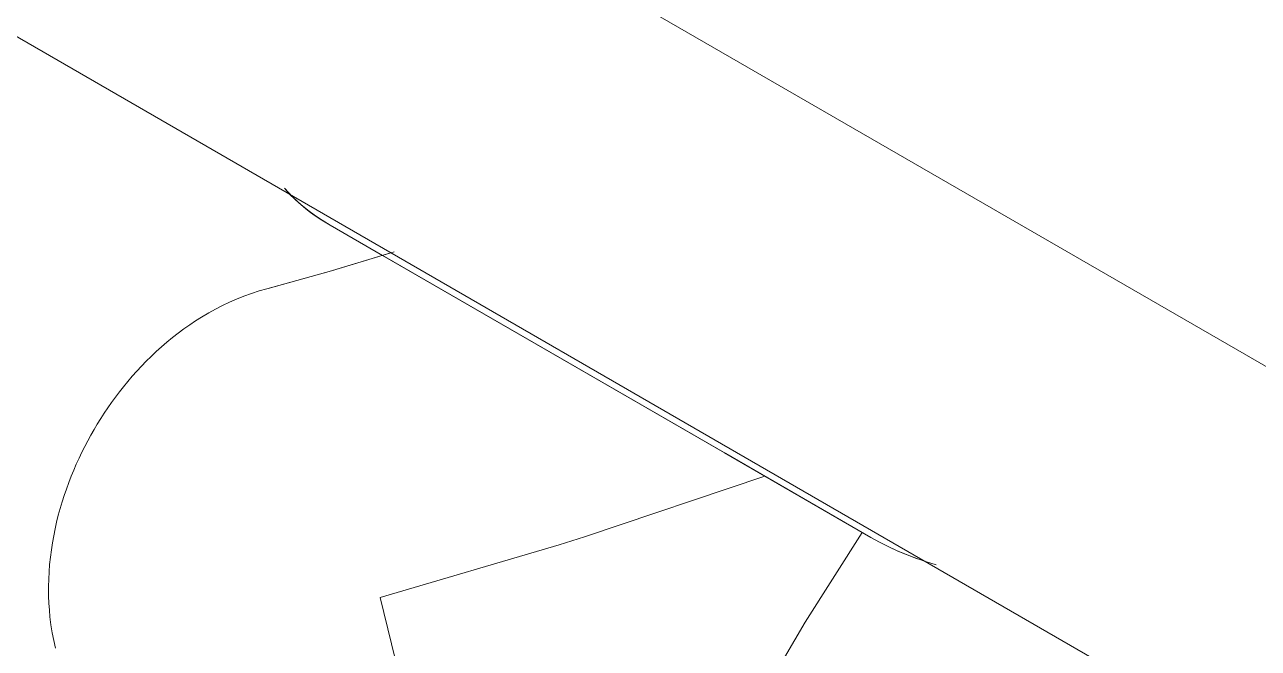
# Model space of a CAD drawing. Header units: inches. Extents: x -4 to 147, y -1 to 99.
# Drawn here: x 100.179 to 103.695, y 53.576 to 55.353 of the extents above; entities that cross this region are included whole.
import ezdxf

# ---------------------------------------------------------------- set-up
doc = ezdxf.new("R2010")
doc.units = ezdxf.units.IN
doc.layers.add('ZANO_R', color=7, linetype='Continuous', lineweight=0)

msp = doc.modelspace()

# ---------------------------------------------------------------- linework, layer by layer
at = {"layer": 'ZANO_R'}
for p, q in [((136.35424, 35.53518), (97.18881, 58.14736)), ((103.4013, 53.445), (97.02098, 57.12868)), ((100.93028, 54.87419), (100.91887, 54.88663)), ((100.93026, 54.87418), (100.91887, 54.88663)), ((100.93028, 54.87419), (100.91887, 54.88663)), ((100.94207, 54.86211), (100.93026, 54.87418)), ((100.9421, 54.86214), (100.93028, 54.87419)), ((100.9421, 54.86214), (100.93028, 54.87419)), ((100.94778, 54.85638), (100.9348, 54.86904)), ((100.95428, 54.85046), (100.94207, 54.86211)), ((100.95431, 54.8505), (100.9421, 54.86214)), ((100.95431, 54.8505), (100.9421, 54.86214)), ((100.9612, 54.84419), (100.94778, 54.85638)), ((100.96688, 54.83923), (100.95428, 54.85046)), ((100.96692, 54.83927), (100.95431, 54.8505)), ((100.96692, 54.83927), (100.95431, 54.8505)), ((100.97503, 54.83246), (100.9612, 54.84419)), ((100.97985, 54.82843), (100.96688, 54.83923)), ((100.97989, 54.82848), (100.96692, 54.83927)), ((100.97989, 54.82848), (100.96692, 54.83927)), ((100.98926, 54.82123), (100.97503, 54.83246)), ((100.99319, 54.81808), (100.97985, 54.82843)), ((100.99322, 54.81813), (100.97989, 54.82848)), ((100.99322, 54.81813), (100.97989, 54.82848)), ((101.00387, 54.81049), (100.98926, 54.82123)), ((101.00686, 54.80819), (100.99319, 54.81808)), ((101.0069, 54.80823), (100.99322, 54.81813)), ((101.0069, 54.80823), (100.99322, 54.81813)), ((101.01884, 54.80026), (101.00387, 54.81049)), ((101.02087, 54.79877), (101.00686, 54.80819)), ((101.02089, 54.79881), (101.0069, 54.80823)), ((101.02089, 54.79881), (101.0069, 54.80823)), ((101.03416, 54.79056), (101.01884, 54.80026)), ((101.03519, 54.78983), (101.02087, 54.79877)), ((101.0352, 54.78985), (101.02089, 54.79881)), ((101.0352, 54.78985), (101.02089, 54.79881)), ((101.0498, 54.78139), (101.03416, 54.79056)), ((101.0498, 54.78139), (101.03519, 54.78983)), ((101.0498, 54.78139), (101.0352, 54.78985)), ((101.0498, 54.78139), (101.0352, 54.78985)), ((101.19859, 54.69549), (101.0498, 54.78139)), ((101.20456, 54.69204), (101.0498, 54.78139)), ((101.20457, 54.69204), (101.0498, 54.78139)), ((101.19859, 54.69549), (101.0498, 54.78139)), ((101.04627, 54.64992), (101.22254, 54.70291)), ((101.05285, 54.65183), (101.23198, 54.70586)), ((101.19859, 54.69549), (102.1736, 54.13257)), ((101.20457, 54.69204), (102.17686, 54.13068)), ((100.86901, 54.60035), (101.04627, 54.64992)), ((100.87268, 54.60134), (101.05285, 54.65183)), ((100.76216, 54.56171), (100.78225, 54.57053)), ((100.76216, 54.56171), (100.78225, 54.57053)), ((100.78225, 54.57053), (100.80354, 54.57908)), ((100.78225, 54.57053), (100.80354, 54.57908)), ((100.80354, 54.57908), (100.82512, 54.58691)), ((100.80354, 54.57908), (100.82512, 54.58691)), ((100.82512, 54.58691), (100.84695, 54.59401)), ((100.82512, 54.58691), (100.84695, 54.59401)), ((100.84695, 54.59401), (100.86899, 54.60036)), ((100.84695, 54.59401), (100.86899, 54.60036)), ((100.7036, 54.53167), (100.72281, 54.54226)), ((100.7036, 54.53167), (100.72281, 54.54226)), ((100.72281, 54.54226), (100.74234, 54.55228)), ((100.72281, 54.54226), (100.74234, 54.55228)), ((100.74234, 54.55228), (100.76216, 54.56171)), ((100.74234, 54.55228), (100.76216, 54.56171)), ((100.64909, 54.49749), (100.66585, 54.50867)), ((100.64909, 54.49749), (100.66585, 54.50867)), ((100.66585, 54.50867), (100.68288, 54.5194)), ((100.66585, 54.50867), (100.68288, 54.5194)), ((100.68288, 54.5194), (100.7036, 54.53167)), ((100.68288, 54.5194), (100.7036, 54.53167)), ((100.60009, 54.46113), (100.61622, 54.47372)), ((100.60009, 54.46113), (100.61622, 54.47372)), ((100.61622, 54.47372), (100.63264, 54.4859)), ((100.61622, 54.47372), (100.63264, 54.4859)), ((100.63264, 54.4859), (100.64909, 54.49749)), ((100.63264, 54.4859), (100.64909, 54.49749)), ((100.55402, 54.4215), (100.56879, 54.43482)), ((100.55402, 54.4215), (100.56879, 54.43482)), ((100.56879, 54.43482), (100.58428, 54.44816)), ((100.56879, 54.43482), (100.58428, 54.44816)), ((100.58428, 54.44816), (100.60009, 54.46113)), ((100.58428, 54.44816), (100.60009, 54.46113)), ((100.52539, 54.39389), (100.53955, 54.40785)), ((100.52539, 54.39389), (100.53955, 54.40785)), ((100.53955, 54.40785), (100.55402, 54.4215)), ((100.53955, 54.40785), (100.55402, 54.4215)), ((100.48545, 54.35101), (100.49835, 54.36545)), ((100.48545, 54.35101), (100.49835, 54.36545)), ((100.49835, 54.36545), (100.51154, 54.37962)), ((100.49835, 54.36545), (100.51154, 54.37962)), ((100.51154, 54.37962), (100.52539, 54.39389)), ((100.51154, 54.37962), (100.52539, 54.39389)), ((100.46055, 54.32135), (100.47285, 54.33631)), ((100.46055, 54.32135), (100.47285, 54.33631)), ((100.47285, 54.33631), (100.48545, 54.35101)), ((100.47285, 54.33631), (100.48545, 54.35101)), ((100.42637, 54.27636), (100.43748, 54.29157)), ((100.42637, 54.27636), (100.43748, 54.29157)), ((100.43748, 54.29157), (100.44887, 54.30657)), ((100.43748, 54.29157), (100.44887, 54.30657)), ((100.44887, 54.30657), (100.46055, 54.32135)), ((100.44887, 54.30657), (100.46055, 54.32135)), ((100.40536, 54.24577), (100.41556, 54.26093)), ((100.40536, 54.24577), (100.41556, 54.26093)), ((100.41556, 54.26093), (100.42637, 54.27636)), ((100.41556, 54.26093), (100.42637, 54.27636)), ((100.38577, 54.2149), (100.39542, 54.23043)), ((100.38577, 54.2149), (100.39542, 54.23043)), ((100.39542, 54.23043), (100.40536, 54.24577)), ((100.39542, 54.23043), (100.40536, 54.24577)), ((100.35855, 54.16733), (100.36733, 54.18335)), ((100.35855, 54.16733), (100.36733, 54.18335)), ((100.36733, 54.18335), (100.37641, 54.19921)), ((100.36733, 54.18335), (100.37641, 54.19921)), ((100.37641, 54.19921), (100.38577, 54.2149)), ((100.37641, 54.19921), (100.38577, 54.2149)), ((100.34186, 54.13482), (100.35005, 54.15115)), ((100.34186, 54.13482), (100.35005, 54.15115)), ((100.35005, 54.15115), (100.35855, 54.16733)), ((100.35005, 54.15115), (100.35855, 54.16733)), ((100.32592, 54.10072), (100.33373, 54.11785)), ((100.32592, 54.10072), (100.33373, 54.11785)), ((100.33373, 54.11785), (100.34186, 54.13482)), ((100.33373, 54.11785), (100.34186, 54.13482)), ((102.59001, 53.89215), (102.1736, 54.13257)), ((102.59001, 53.89215), (102.1736, 54.13257)), ((102.59001, 53.89215), (102.17686, 54.13068)), ((102.59001, 53.89215), (102.17686, 54.13068)), ((100.3113, 54.06604), (100.31845, 54.08345)), ((100.3113, 54.06604), (100.31845, 54.08345)), ((100.31845, 54.08345), (100.32592, 54.10072)), ((100.31845, 54.08345), (100.32592, 54.10072)), ((100.29769, 54.02987), (100.30431, 54.04803)), ((100.29769, 54.02987), (100.30431, 54.04803)), ((100.30431, 54.04803), (100.3113, 54.06604)), ((100.30431, 54.04803), (100.3113, 54.06604)), ((102.28847, 54.06625), (101.77461, 53.89356)), ((102.28847, 54.06625), (101.77461, 53.89356)), ((100.28555, 53.99317), (100.29144, 54.01158)), ((100.28555, 53.99317), (100.29144, 54.01158)), ((100.29144, 54.01158), (100.29769, 54.02987)), ((100.29144, 54.01158), (100.29769, 54.02987)), ((100.27469, 53.95504), (100.27992, 53.97416)), ((100.27469, 53.95504), (100.27992, 53.97416)), ((100.27992, 53.97416), (100.28555, 53.99317)), ((100.27992, 53.97416), (100.28555, 53.99317)), ((100.26989, 53.9358), (100.27469, 53.95504)), ((100.26989, 53.9358), (100.27469, 53.95504)), ((100.26146, 53.89652), (100.2655, 53.91646)), ((100.26146, 53.89652), (100.2655, 53.91646)), ((100.2655, 53.91646), (100.26989, 53.9358)), ((100.2655, 53.91646), (100.26989, 53.9358)), ((102.40377, 53.65073), (102.56603, 53.906)), ((102.40377, 53.65073), (102.56603, 53.906)), ((100.25479, 53.85635), (100.25788, 53.87647)), ((100.25479, 53.85635), (100.25788, 53.87647)), ((100.25788, 53.87647), (100.26146, 53.89652)), ((100.25788, 53.87647), (100.26146, 53.89652)), ((101.70185, 53.87064), (101.1922, 53.72088)), ((101.70185, 53.87064), (101.1922, 53.72088)), ((101.77461, 53.89356), (101.70185, 53.87064)), ((101.77461, 53.89356), (101.70185, 53.87064)), ((102.61483, 53.87861), (102.59001, 53.89215)), ((102.61547, 53.87833), (102.59001, 53.89215)), ((102.61547, 53.87833), (102.59001, 53.89215)), ((102.61547, 53.87833), (102.59001, 53.89215)), ((102.64009, 53.86592), (102.61483, 53.87861)), ((102.64138, 53.86537), (102.61547, 53.87833)), ((102.64138, 53.86537), (102.61547, 53.87833)), ((102.64138, 53.86537), (102.61547, 53.87833)), ((100.25, 53.8153), (100.25218, 53.83616)), ((100.25, 53.8153), (100.25218, 53.83616)), ((100.25218, 53.83616), (100.25479, 53.85635)), ((100.25218, 53.83616), (100.25479, 53.85635)), ((102.66576, 53.85409), (102.64009, 53.86592)), ((102.66772, 53.8533), (102.64138, 53.86537)), ((102.66772, 53.8533), (102.64138, 53.86537)), ((102.66772, 53.8533), (102.64138, 53.86537)), ((102.69183, 53.84314), (102.66576, 53.85409)), ((102.69444, 53.84211), (102.66772, 53.8533)), ((102.69444, 53.84211), (102.66772, 53.8533)), ((102.69444, 53.84211), (102.66772, 53.8533)), ((102.71824, 53.83308), (102.69183, 53.84314)), ((102.72152, 53.83183), (102.69444, 53.84211)), ((102.72152, 53.83183), (102.69444, 53.84211)), ((102.72152, 53.83183), (102.69444, 53.84211)), ((102.74499, 53.82392), (102.71824, 53.83308)), ((102.74894, 53.82247), (102.72152, 53.83183)), ((102.74894, 53.82247), (102.72152, 53.83183)), ((102.74894, 53.82247), (102.72152, 53.83183)), ((100.24839, 53.79438), (100.25, 53.8153)), ((100.24839, 53.79438), (100.25, 53.8153)), ((102.77665, 53.81404), (102.74894, 53.82247)), ((102.77665, 53.81404), (102.74894, 53.82247)), ((102.77665, 53.81404), (102.74894, 53.82247)), ((100.24681, 53.75245), (100.24732, 53.77342)), ((100.24681, 53.75245), (100.24732, 53.77342)), ((100.24732, 53.77342), (100.24839, 53.79438)), ((100.24732, 53.77342), (100.24839, 53.79438)), ((100.24676, 53.74438), (100.24681, 53.75245)), ((100.24676, 53.74438), (100.24681, 53.75245)), ((100.24702, 53.72465), (100.24676, 53.74438)), ((100.24702, 53.72465), (100.24676, 53.74438)), ((100.2478, 53.70493), (100.24702, 53.72465)), ((100.2478, 53.70493), (100.24702, 53.72465)), ((100.24911, 53.68523), (100.2478, 53.70493)), ((100.24911, 53.68523), (100.2478, 53.70493)), ((101.1922, 53.72088), (101.81247, 51.18417)), ((101.1922, 53.72088), (101.81247, 51.18417)), ((100.25095, 53.66558), (100.24911, 53.68523)), ((100.25095, 53.66558), (100.24911, 53.68523)), ((100.25374, 53.64306), (100.25095, 53.66558)), ((100.25374, 53.64306), (100.25095, 53.66558)), ((100.25728, 53.62063), (100.25374, 53.64306)), ((100.25728, 53.62063), (100.25374, 53.64306)), ((100.26155, 53.59834), (100.25728, 53.62063)), ((100.26155, 53.59834), (100.25728, 53.62063)), ((102.24971, 53.39044), (102.40377, 53.65073)), ((102.24971, 53.39044), (102.40377, 53.65073)), ((100.26656, 53.5762), (100.26155, 53.59834)), ((100.26656, 53.5762), (100.26155, 53.59834))]:
    msp.add_line(p, q, dxfattribs=at)

doc.saveas('drawing.dxf')
